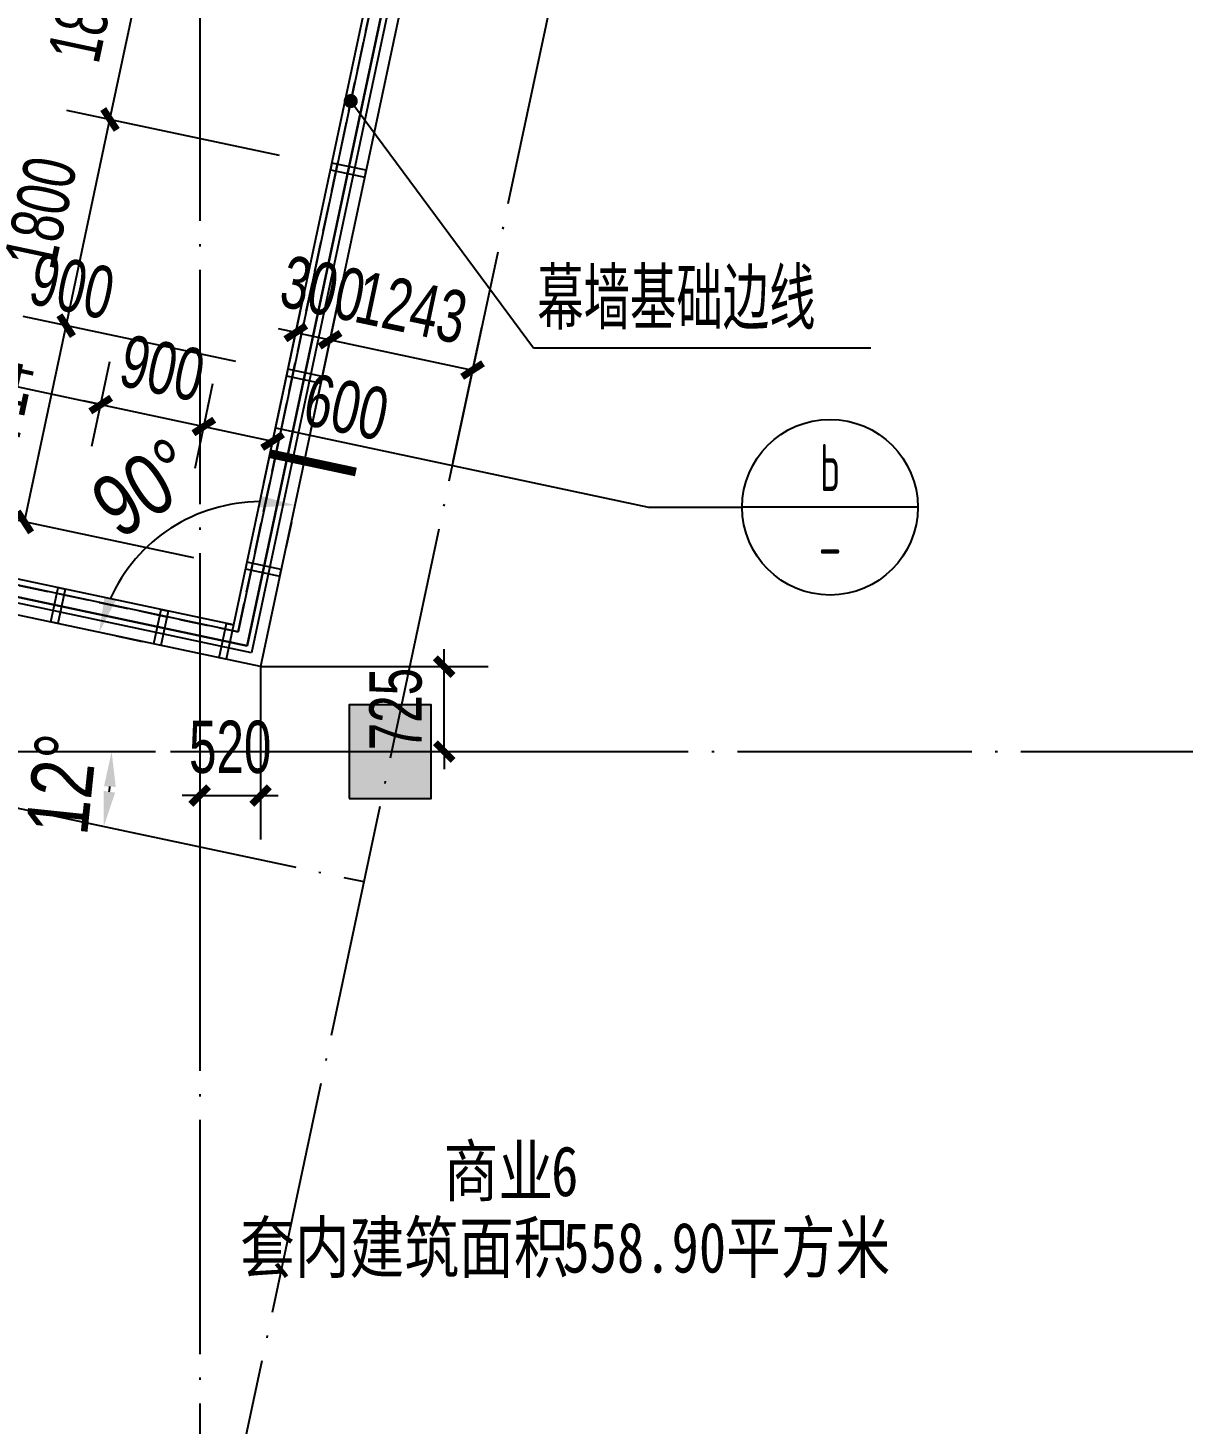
# Model space of a CAD drawing. Extents: x -409435 to 356702, y -107829 to 330904.
# Drawn here: x 3934 to 13794, y 91056 to 102980 of the extents above; entities that cross this region are included whole.
import ezdxf
from ezdxf.enums import TextEntityAlignment as Align
from ezdxf.xclip import XClip

# ---------------------------------------------------------------- set-up
doc = ezdxf.new("R2010")
doc.units = 0
doc.header["$LTSCALE"] = 1000
doc.header["$MEASUREMENT"] = 0
doc.header["$XCLIPFRAME"] = 0
for name, pattern in [('104-14# 核心筒$0$DOTE', [2.42, 2, -0.2, 0.02, -0.2]), ('X-104 14#平面$0$$0$DASH', [0.35, 0.25, -0.1]), ('X-104 14#平面$0$DOTE', [2.42, 2, -0.2, 0.02, -0.2])]:
    doc.linetypes.add(name, pattern=pattern)
for name, color, linetype in [('01-标注_尺寸', 124, 'Continuous'), ('104-14# 核心筒$0$A_AXIS-轴线', 36, '104-14# 核心筒$0$DOTE'), ('104-14# 核心筒$0$A_STR-砼柱', 51, 'Continuous'), ('14#楼幕墙$0$A-C_玻璃幕墙', 140, 'Continuous'), ('PUB_HATCH', 8, 'Continuous'), ('X-104 14#平面$0$01-标注_尺寸', 124, 'Continuous'), ('X-104 14#平面$0$01-标注_符号', 200, 'Continuous'), ('X-104 14#平面$0$02-TEXT_房间', 7, 'Continuous'), ('X-104 14#平面$0$02-TEXT_标注', 130, 'Continuous'), ('X-104 14#平面$0$A-C_玻璃幕墙', 140, 'Continuous'), ('X-104 14#平面$0$A-TECH_结构', 21, 'Continuous'), ('X-104 14#平面$0$A_AXIS-轴线', 36, 'X-104 14#平面$0$DOTE')]:
    doc.layers.add(name, color=color, linetype=linetype)
doc.layers.add('X-104 14#平面$0$000套内', color=226, linetype='Continuous', lineweight=30, plot=False)
doc.styles.add('_TCH_DIM_T3', font='ros.shx', dxfattribs={"width": 0.705882, "bigfont": 'jd.shx'})
doc.styles.add('X-104 14#平面$0$_TCH_DIM', font='ros.shx', dxfattribs={"width": 0.8, "bigfont": 'jd.shx'})
doc.styles.add('X-104 14#平面$0$_TCH_DIM_T3', font='ros.shx', dxfattribs={"width": 0.8, "bigfont": 'jd.shx'})
doc.styles.add('X-104 14#平面$0$_TCH_LABEL', font='ros1.shx', dxfattribs={"width": 0.75, "bigfont": 'jd.shx'})
doc.styles.add('X-104 14#平面$0$_TCH_SPACE', font='STXIHEI_0.TTF', dxfattribs={"width": 0.8, "height": 5})
doc.styles.add('X-104 14#平面$0$Standard', font='STXIHEI_0.TTF', dxfattribs={"width": 0.8})
doc.dimstyles.new('_TCH_ARCH&&150', dxfattribs={"dimtxt": 446.25, "dimasz": 150, "dimexe": 375, "dimexo": 450, "dimgap": 189.375, "dimtad": 1, "dimdec": 0, "dimzin": 0, "dimdsep": 46, "dimtxsty": '_TCH_DIM_T3', "dimblk": 'ARCHTICK', "dimcen": 0.09, "dimclrt": 7, "dimazin": 2, "dimtfac": 1, "dimtdec": 0, "dimtix": 1, "dimtmove": 2, "dimatfit": 3, "dimfxl": 0, "dimtolj": 1, "dimtzin": 0, "dimarcsym": 0})
doc.dimstyles.new('X-104 14#平面$0$_TCH_ARROW&&150', dxfattribs={"dimtxt": 525, "dimasz": 300, "dimexe": 375, "dimexo": 450, "dimgap": 150, "dimtad": 1, "dimdec": 0, "dimzin": 0, "dimdsep": 46, "dimtxsty": 'X-104 14#平面$0$_TCH_DIM_T3', "dimcen": 0.09, "dimclrt": 7, "dimazin": 2, "dimtfac": 1, "dimtdec": 0, "dimtix": 1, "dimtmove": 2, "dimatfit": 3, "dimfxl": 0, "dimtolj": 1, "dimtzin": 0, "dimarcsym": 0})

# ---------------------------------------------------------------- blocks, each defined once
blk = doc.blocks.new('14#楼幕墙$0$A$C678332E3')
blk.add_lwpolyline([(0, 0), (60, 0), (60, 300), (0, 300)], close=True)
blk = doc.blocks.new('14#楼幕墙$0$A$C09283E46')
at = {"rotation": 75.49999999984645}
for p in [(-33089, 15272), (-33540, 13530), (-33962, 11899)]:
    blk.add_blockref('14#楼幕墙$0$A$C678332E3', p, dxfattribs=at)
at = {"xscale": -0.9999999999999972, "rotation": 345.5000000070675}
for p in [(-35873, 11579), (-35002, 11353), (-34450, 11210)]:
    blk.add_blockref('14#楼幕墙$0$A$C678332E3', p, dxfattribs=at)
blk = doc.blocks.new('14#楼幕墙')
at = {"layer": '14#楼幕墙$0$A-C_玻璃幕墙'}
for p, q in [((8392, 110600), (5689, 97881)), ((8433, 110550), (5727, 97822)), ((8554, 110400), (5843, 97644)), ((8635, 110300), (5920, 97525)), ((5689, 97881), (-2734, 99671)), ((5727, 97822), (-2695, 99612)), ((5843, 97644), (-2580, 99434)), ((5920, 97525), (-2503, 99316))]:
    blk.add_line(p, q, dxfattribs=at)
at = {"layer": '14#楼幕墙$0$A-C_玻璃幕墙', "rotation": 2.499999999999448}
blk.add_blockref('14#楼幕墙$0$A$C09283E46', (40532, 87891), dxfattribs=at)
blk = doc.blocks.new('_FZH')
blk.add_lwpolyline([(-0.5, -0.5), (0.5, -0.5), (0.5, 0.5), (-0.5, 0.5)], close=True)
at = {"layer": 'PUB_HATCH'}
blk.add_solid([(-0.5, -0.5), (0.5, -0.5), (-0.5, 0.5), (0.5, 0.5)], dxfattribs=at)
blk = doc.blocks.new('104-14# 核心筒')
at = {"layer": '104-14# 核心筒$0$A_AXIS-轴线'}
for p, q in [((5400, 139633.6), (5400, 80554.9)), ((-9370.1, 96800), (120259.9, 96800))]:
    blk.add_line(p, q, dxfattribs=at)
blk.add_lwpolyline([(8949.7, 105800), (4542.8, 85067.4)], dxfattribs=at)
at = {"layer": '104-14# 核心筒$0$A_STR-砼柱', "xscale": 700, "yscale": 800, "zscale": 800}
blk.add_blockref('_FZH', (7024.7, 96800), dxfattribs=at)
blk = doc.blocks.new('*D2607')
at = {"layer": 'Defpoints', "color": 0, "transparency": 16777216}
for p in [(6275, 99197), (5484, 98866), (4248, 97881), (5920, 97525)]:
    blk.add_point(p, dxfattribs=at)
at = {"layer": 'X-104 14#平面$0$01-标注_尺寸', "color": 0, "lineweight": -2, "transparency": 16777216}
for p, q in [((6182, 98757), (6135, 98537)), ((4688, 97787), (4908, 97740))]:
    blk.add_line(p, q, dxfattribs=at)
blk.add_arc((5920, 97525), 1409, 90.2195, 155.7805, dxfattribs=at)
at = {"layer": 'X-104 14#平面$0$01-标注_尺寸', "color": 0, "transparency": 16777216}
for points in [[(5919, 98984), (5909, 98885), (6213, 98904)], [(4682, 98088), (4587, 98119), (4541, 97818)]]:
    blk.add_solid(points, dxfattribs=at)
at = {"layer": 'X-104 14#平面$0$01-标注_尺寸', "color": 7, "transparency": 16777216, "insert": (4928, 99053), "char_height": 525, "attachment_point": 5, "rotation": 33, "style": 'X-104 14#平面$0$_TCH_DIM_T3'}
blk.add_mtext('\\A1;90°', dxfattribs=at)
blk = doc.blocks.new('*D2643')
at = {"layer": 'Defpoints', "color": 0, "transparency": 16777216}
for p in [(1573, 96800), (2321, 96800), (2305, 96644), (4618, 96372)]:
    blk.add_point(p, dxfattribs=at)
at = {"layer": 'X-104 14#平面$0$01-标注_尺寸', "color": 0, "lineweight": -2, "transparency": 16777216}
for p, q in [((2771, 96800), (5023, 96800)), ((2745, 96551), (4947, 96083))]:
    blk.add_line(p, q, dxfattribs=at)
blk.add_arc((1573, 96800), 3074, 353.5934, 354.4066, dxfattribs=at)
at = {"layer": 'X-104 14#平面$0$01-标注_尺寸', "color": 0, "transparency": 16777216}
for points in [[(4583, 96503), (4683, 96498), (4648, 96800)], [(4678, 96449), (4579, 96465), (4581, 96161)]]:
    blk.add_solid(points, dxfattribs=at)
at = {"layer": 'X-104 14#平面$0$01-标注_尺寸', "color": 7, "transparency": 16777216, "insert": (4221, 96522), "char_height": 525, "attachment_point": 5, "rotation": 84, "style": 'X-104 14#平面$0$_TCH_DIM_T3'}
blk.add_mtext('\\A1;12°', dxfattribs=at)
blk = doc.blocks.new('_ArchTick')
at = {"color": 0, "linetype": 'ByBlock', "const_width": 0.4}
blk.add_lwpolyline([(-0.5, -0.5), (0.5, 0.5)], dxfattribs=at)
blk = doc.blocks.new('*D1829')
at = {"layer": '01-标注_尺寸', "color": 0, "lineweight": -2, "transparency": 16777216}
for p, q in [((5360, 99221), (5513, 99943)), ((5947, 99096), (6100, 99818)), ((5435, 99576), (6022, 99451))]:
    blk.add_line(p, q, dxfattribs=at)
at = {"layer": 'Defpoints', "color": 0, "transparency": 16777216}
for p in [(6022, 99451), (5266, 98781), (5853, 98656)]:
    blk.add_point(p, dxfattribs=at)
at = {"layer": '01-标注_尺寸', "color": 0, "lineweight": -2, "transparency": 16777216, "xscale": 150, "yscale": 150, "zscale": 150}
for p, rotation in [((5435, 99576), 168.0000000035347), ((6022, 99451), 348.0000000035346)]:
    blk.add_blockref('_ArchTick', p, dxfattribs=dict(at, rotation=rotation))
at = {"layer": '01-标注_尺寸', "color": 7, "transparency": 16777216, "insert": (6651, 99740), "char_height": 446.2, "attachment_point": 5, "rotation": 348, "style": '_TCH_DIM_T3'}
blk.add_mtext('\\A1;600', dxfattribs=at)
blk = doc.blocks.new('*D1830')
at = {"layer": '01-标注_尺寸', "color": 0, "lineweight": -2, "transparency": 16777216}
for p, q in [((4479, 99408), (4633, 100130)), ((5360, 99221), (5513, 99943)), ((4555, 99763), (4408, 99795)), ((4555, 99763), (5435, 99576)), ((5435, 99576), (5582, 99545))]:
    blk.add_line(p, q, dxfattribs=at)
at = {"layer": 'Defpoints', "color": 0, "transparency": 16777216}
for p in [(5435, 99576), (4386, 98968), (5266, 98781)]:
    blk.add_point(p, dxfattribs=at)
at = {"layer": '01-标注_尺寸', "color": 0, "lineweight": -2, "transparency": 16777216, "xscale": 150, "yscale": 150, "zscale": 150}
for p, rotation in [((4555, 99763), 348.000000003535), ((5435, 99576), 168.000000003535)]:
    blk.add_blockref('_ArchTick', p, dxfattribs=dict(at, rotation=rotation))
at = {"layer": '01-标注_尺寸', "color": 7, "transparency": 16777216, "insert": (5081, 100073), "char_height": 446.2, "attachment_point": 5, "rotation": 348, "style": '_TCH_DIM_T3'}
blk.add_mtext('\\A1;900', dxfattribs=at)
blk = doc.blocks.new('*D1831')
at = {"layer": '01-标注_尺寸', "color": 0, "lineweight": -2, "transparency": 16777216}
for p, q in [((3599, 99595), (3752, 100317)), ((4479, 99408), (4633, 100130)), ((3674, 99951), (4555, 99763))]:
    blk.add_line(p, q, dxfattribs=at)
at = {"layer": 'Defpoints', "color": 0, "transparency": 16777216}
for p in [(4555, 99763), (3505, 99155), (4386, 98968)]:
    blk.add_point(p, dxfattribs=at)
at = {"layer": '01-标注_尺寸', "color": 0, "lineweight": -2, "transparency": 16777216, "xscale": 150, "yscale": 150, "zscale": 150}
for p, rotation in [((3674, 99951), 168.0000000035349), ((4555, 99763), 348.0000000035349)]:
    blk.add_blockref('_ArchTick', p, dxfattribs=dict(at, rotation=rotation))
at = {"layer": '01-标注_尺寸', "color": 7, "transparency": 16777216, "insert": (4310, 100774), "char_height": 446.2, "attachment_point": 5, "rotation": 348, "style": '_TCH_DIM_T3'}
blk.add_mtext('\\A1;900', dxfattribs=at)
blk = doc.blocks.new('*D1897')
at = {"layer": '01-标注_尺寸', "color": 0, "lineweight": -2, "transparency": 16777216}
for p, q in [((6455, 103651), (4641, 104036)), ((4634, 102198), (5008, 103958)), ((6081, 101890), (4267, 102276))]:
    blk.add_line(p, q, dxfattribs=at)
at = {"layer": 'Defpoints', "color": 0, "transparency": 16777216}
for p in [(5008, 103958), (6895, 103557), (6521, 101797)]:
    blk.add_point(p, dxfattribs=at)
at = {"layer": '01-标注_尺寸', "color": 0, "lineweight": -2, "transparency": 16777216, "xscale": 150, "yscale": 150, "zscale": 150}
for p, rotation in [((5008, 103958), 77.99999999999999), ((4634, 102198), 258)]:
    blk.add_blockref('_ArchTick', p, dxfattribs=dict(at, rotation=rotation))
at = {"layer": '01-标注_尺寸', "color": 7, "transparency": 16777216, "insert": (4417, 103164), "char_height": 446.2, "attachment_point": 5, "rotation": 78, "style": '_TCH_DIM_T3'}
blk.add_mtext('\\A1;1800', dxfattribs=at)
blk = doc.blocks.new('*D1898')
at = {"layer": '01-标注_尺寸', "color": 0, "lineweight": -2, "transparency": 16777216}
for p, q in [((4260, 100437), (4634, 102198)), ((6081, 101890), (4267, 102276)), ((5707, 100130), (3893, 100515))]:
    blk.add_line(p, q, dxfattribs=at)
at = {"layer": 'Defpoints', "color": 0, "transparency": 16777216}
for p in [(4634, 102198), (6521, 101797), (6147, 100036)]:
    blk.add_point(p, dxfattribs=at)
at = {"layer": '01-标注_尺寸', "color": 0, "lineweight": -2, "transparency": 16777216, "xscale": 150, "yscale": 150, "zscale": 150}
for p, rotation in [((4634, 102198), 78), ((4260, 100437), 258)]:
    blk.add_blockref('_ArchTick', p, dxfattribs=dict(at, rotation=rotation))
at = {"layer": '01-标注_尺寸', "color": 7, "transparency": 16777216, "insert": (4043, 101403), "char_height": 446.2, "attachment_point": 5, "rotation": 78, "style": '_TCH_DIM_T3'}
blk.add_mtext('\\A1;1800', dxfattribs=at)
blk = doc.blocks.new('*D1899')
at = {"layer": '01-标注_尺寸', "color": 0, "lineweight": -2, "transparency": 16777216}
for p, q in [((5707, 100130), (3893, 100515)), ((3903, 98761), (4260, 100437)), ((5350, 98453), (3536, 98839))]:
    blk.add_line(p, q, dxfattribs=at)
at = {"layer": 'Defpoints', "color": 0, "transparency": 16777216}
for p in [(4260, 100437), (6147, 100036), (5790, 98360)]:
    blk.add_point(p, dxfattribs=at)
at = {"layer": '01-标注_尺寸', "color": 0, "lineweight": -2, "transparency": 16777216, "xscale": 150, "yscale": 150, "zscale": 150}
for p, rotation in [((4260, 100437), 77.99999999999994), ((3903, 98761), 257.9999999999999)]:
    blk.add_blockref('_ArchTick', p, dxfattribs=dict(at, rotation=rotation))
at = {"layer": '01-标注_尺寸', "color": 7, "transparency": 16777216, "insert": (3678, 99685), "char_height": 446.2, "attachment_point": 5, "rotation": 78, "style": '_TCH_DIM_T3'}
blk.add_mtext('\\A1;1714', dxfattribs=at)
blk = doc.blocks.new('*D2473')
at = {"layer": '01-标注_尺寸', "color": 0, "lineweight": -2, "transparency": 16777216}
for p, q in [((6054, 99601), (6298, 100746)), ((6348, 99538), (6591, 100683)), ((6220, 100379), (6073, 100410)), ((6220, 100379), (6513, 100317)), ((6513, 100317), (6660, 100285))]:
    blk.add_line(p, q, dxfattribs=at)
at = {"layer": 'Defpoints', "color": 0, "transparency": 16777216}
for p in [(6513, 100317), (5961, 99161), (6254, 99098)]:
    blk.add_point(p, dxfattribs=at)
at = {"layer": '01-标注_尺寸', "color": 0, "lineweight": -2, "transparency": 16777216, "xscale": 150, "yscale": 150, "zscale": 150}
for p, rotation in [((6220, 100379), 347.9999999999999), ((6513, 100317), 167.9999999999999)]:
    blk.add_blockref('_ArchTick', p, dxfattribs=dict(at, rotation=rotation))
at = {"layer": '01-标注_尺寸', "color": 7, "transparency": 16777216, "insert": (6452, 100751), "char_height": 446.2, "attachment_point": 5, "rotation": 348, "style": '_TCH_DIM_T3'}
blk.add_mtext('\\A1;300', dxfattribs=at)
blk = doc.blocks.new('*D2474')
at = {"layer": '01-标注_尺寸', "color": 0, "lineweight": -2, "transparency": 16777216}
for p, q in [((6348, 99538), (6591, 100683)), ((7564, 99280), (7807, 100425)), ((6513, 100317), (7729, 100058))]:
    blk.add_line(p, q, dxfattribs=at)
at = {"layer": 'Defpoints', "color": 0, "transparency": 16777216}
for p in [(7729, 100058), (6254, 99098), (7470, 98840)]:
    blk.add_point(p, dxfattribs=at)
at = {"layer": '01-标注_尺寸', "color": 0, "lineweight": -2, "transparency": 16777216, "xscale": 150, "yscale": 150, "zscale": 150}
for p, rotation in [((6513, 100317), 167.9999999999998), ((7729, 100058), 347.9999999999998)]:
    blk.add_blockref('_ArchTick', p, dxfattribs=dict(at, rotation=rotation))
at = {"layer": '01-标注_尺寸', "color": 7, "transparency": 16777216, "insert": (7207, 100591), "char_height": 446.2, "attachment_point": 5, "rotation": 348, "style": '_TCH_DIM_T3'}
blk.add_mtext('\\A1;1243', dxfattribs=at)
blk = doc.blocks.new('*D2475')
at = {"layer": '01-标注_尺寸', "color": 0, "lineweight": -2, "transparency": 16777216}
for p, q in [((7487, 97525), (7487, 97675)), ((5920, 97525), (7862, 97525)), ((7487, 96800), (7487, 97525)), ((5920, 96800), (7862, 96800)), ((7487, 96800), (7487, 96650))]:
    blk.add_line(p, q, dxfattribs=at)
at = {"layer": 'Defpoints', "color": 0, "transparency": 16777216}
for p in [(5470, 97525), (7487, 97525), (5470, 96800)]:
    blk.add_point(p, dxfattribs=at)
at = {"layer": '01-标注_尺寸', "color": 0, "lineweight": -2, "transparency": 16777216, "xscale": 150, "yscale": 150, "zscale": 150}
for p, rotation in [((7487, 97525), 270), ((7487, 96800), 90)]:
    blk.add_blockref('_ArchTick', p, dxfattribs=dict(at, rotation=rotation))
at = {"layer": '01-标注_尺寸', "color": 7, "transparency": 16777216, "insert": (7074, 97163), "char_height": 446.2, "attachment_point": 5, "rotation": 90, "style": '_TCH_DIM_T3'}
blk.add_mtext('\\A1;725', dxfattribs=at)
blk = doc.blocks.new('*D2476')
at = {"layer": '01-标注_尺寸', "color": 0, "lineweight": -2, "transparency": 16777216}
for p, q in [((5400, 97525), (5400, 96049)), ((5920, 97525), (5920, 96049)), ((5400, 96424), (5250, 96424)), ((5400, 96424), (5920, 96424)), ((5920, 96424), (6070, 96424))]:
    blk.add_line(p, q, dxfattribs=at)
at = {"layer": 'Defpoints', "color": 0, "transparency": 16777216}
for p in [(5400, 97975), (5920, 97975), (5920, 96424)]:
    blk.add_point(p, dxfattribs=at)
at = {"layer": '01-标注_尺寸', "color": 0, "lineweight": -2, "transparency": 16777216, "xscale": 150, "yscale": 150, "zscale": 150}
blk.add_blockref('_ArchTick', (5400, 96424), dxfattribs=at)
at = {"layer": '01-标注_尺寸', "color": 0, "lineweight": -2, "transparency": 16777216, "xscale": 150, "yscale": 150, "zscale": 150, "rotation": 180}
blk.add_blockref('_ArchTick', (5920, 96424), dxfattribs=at)
at = {"layer": '01-标注_尺寸', "color": 7, "transparency": 16777216, "insert": (5660, 96837), "char_height": 446.2, "attachment_point": 5, "style": '_TCH_DIM_T3'}
blk.add_mtext('\\A1;520', dxfattribs=at)
blk = doc.blocks.new('X-104 14#平面')
at = {"layer": 'X-104 14#平面$0$000套内'}
blk.add_lwpolyline([(23450, 85694.7), (-5822.8, 84416.6), (-2618.1, 99493.5), (5804.2, 97703.3), (8513.6, 110450), (23450, 110450), (23450, 102650), (22050, 102650), (22050, 96900), (23450, 96900)], close=True, dxfattribs=at)
at = {"layer": 'X-104 14#平面$0$01-标注_符号'}
for p, q in [((6689, 102355.3), (8249.3, 100246.8)), ((8249.3, 100246.8), (11127.7, 100246.8)), ((6046.3, 99563.5), (9230.6, 98886.6)), ((9230.6, 98886.6), (10030.2, 98886.6)), ((11530.2, 98886.6), (10030.2, 98886.6))]:
    blk.add_line(p, q, dxfattribs=at)
at = {"layer": 'X-104 14#平面$0$01-标注_符号', "const_width": 60}
blk.add_lwpolyline([(6671.1, 102379.4, 1), (6706.8, 102331.2, 1)], format="xyb", close=True, dxfattribs=at)
at = {"layer": 'X-104 14#平面$0$01-标注_符号', "const_width": 75}
blk.add_lwpolyline([(5999.5, 99343.4), (6733.1, 99187.5)], dxfattribs=at)
at = {"layer": 'X-104 14#平面$0$01-标注_符号'}
blk.add_circle((10780.2, 98886.6), 750, dxfattribs=at)
at = {"layer": 'X-104 14#平面$0$A-C_玻璃幕墙'}
blk.add_lwpolyline([(109062.3, 84667.9), (119297.3, 99814.5), (117562.9, 100200.5), (120741.8, 127894.6), (99426.9, 133825), (92631.2, 109400), (86987.2, 109400), (86987.2, 110600), (8392.2, 110600), (5688.7, 97881.2), (-2733.6, 99671.4), (-6009.8, 84258.3), (40178.1, 86274.9), (39845.1, 84183.6), (83845.6, 86452.5)], close=True, dxfattribs=at)
at = {"layer": 'X-104 14#平面$0$A-TECH_结构', "linetype": 'X-104 14#平面$0$$0$DASH'}
blk.add_lwpolyline([(1461.8, 98728.5), (5727.2, 97821.9), (8432.6, 110550), (86937.2, 110550), (86937.2, 109350), (92677.4, 109350)], dxfattribs=at)
at = {"layer": 'X-104 14#平面$0$A_AXIS-轴线'}
blk.add_lwpolyline([(-2838, 97737.7), (6800.5, 95688.9)], dxfattribs=at)
ref = blk.add_blockref('104-14# 核心筒', (0, 0))
XClip(ref).set_block_clipping_path([(-38664.3623821461, -25500), (139216.5485069363, 330900)])
blk.add_blockref('14#楼幕墙', (0, 0))
at = {"layer": 'X-104 14#平面$0$02-TEXT_房间', "style": 'X-104 14#平面$0$_TCH_SPACE', "width": 0.8}
for s, height, p in [('商业', 428.14, (7482.1, 93003.1)), ('6', 428.1, (8399.2, 93003.1))]:
    blk.add_text(s, height=height, dxfattribs=at).set_placement(p)
at = {"layer": 'X-104 14#平面$0$02-TEXT_标注', "width": 0.8}
for s, height, style, p in [('幕墙基础边线', 520.93, 'X-104 14#平面$0$_TCH_DIM', (8280.9, 100404.3)), ('套内建筑面积', 428.14, 'X-104 14#平面$0$Standard', (5744.4, 92350.5)), ('558.90', 428.14, 'X-104 14#平面$0$Standard', (8495.5, 92350.5)), ('平方米', 428.14, 'X-104 14#平面$0$Standard', (9892.6, 92350.5))]:
    blk.add_text(s, height=height, dxfattribs=dict(at, style=style)).set_placement(p)
at = {"layer": 'X-104 14#平面$0$02-TEXT_标注', "style": 'X-104 14#平面$0$_TCH_LABEL'}
for s, height, width, p, p2 in [('b', 401.5, 1.428571, (10694.1, 99024), (10866.2, 99024)), ('-', 398.9, 1.111111, (10680.5, 98350), (10879.9, 98350))]:
    blk.add_text(s, height=height, dxfattribs=dict(at, width=width)).set_placement(p, p2, align=Align.FIT)
at = {"layer": 'X-104 14#平面$0$01-标注_尺寸'}
for base, center, p1, p2, picture, middle in [((5484.2, 98865.7), (5919.8, 97525.4), (6275.1, 99197.3), (4247.8, 97880.7), '*D2607', (4927.5, 99053.3)), ((4617.8, 96372.1), (1573.4, 96800), (2305, 96644.5), (2321.4, 96800), '*D2643', (4220.6, 96521.8))]:
    dim = blk.add_angular_dim_3p(base=base, center=center, p1=p1, p2=p2, dimstyle='X-104 14#平面$0$_TCH_ARROW&&150', dxfattribs=at)
    dim.commit()
    dim.dimension.update_dxf_attribs({"geometry": picture, "text_midpoint": middle})

msp = doc.modelspace()

# ---------------------------------------------------------------- block references
msp.add_blockref('X-104 14#平面', (0, 0))

# ---------------------------------------------------------------- dimensions: what is measured, and where the dimension line sits
at = {"layer": '01-标注_尺寸'}
for base, p1, p2, picture, middle in [((5008, 103958.5), (6521, 101796.7), (6895.2, 103557.3), '*D1897', (4417.4, 103163.9)), ((4633.8, 102197.8), (6146.7, 100036), (6521, 101796.7), '*D1898', (4043.2, 101403.2)), ((4259.6, 100437.1), (5790.4, 98359.6), (6146.7, 100036), '*D1899', (3677.9, 99684.7))]:
    dim = msp.add_linear_dim(base=base, p1=p1, p2=p2, angle=78, dimstyle='_TCH_ARCH&&150', override={"dimgap": 0}, dxfattribs=at)
    dim.commit()
    dim.dimension.update_dxf_attribs({"geometry": picture, "text_midpoint": middle, "dimtype": 161, "text_rotation": 78})
for base, p1, p2, picture, middle in [((4554.8, 99763.4), (3505.4, 99155.1), (4385.7, 98968), '*D1831', (4309.5, 100774)), ((6022.4587, 99451.4472), (5266.0321, 98780.8684), (5853.3859, 98656.0225), '*D1829', (6651.0941, 99739.5421))]:
    dim = msp.add_linear_dim(base=base, p1=p1, p2=p2, angle=348, dimstyle='_TCH_ARCH&&150', dxfattribs=at)
    dim.commit()
    dim.dimension.update_dxf_attribs({"geometry": picture, "text_midpoint": middle, "dimtype": 161})
for p1, p2, distance, picture, middle in [((5960.7, 99160.7), (6254.1, 99098.3), 1245.5, '*D2473', (6452.1, 100751.3)), ((6254.1, 99098.3), (7470.3, 98839.8), 1245.5, '*D2474', (7206.9, 100590.9)), ((4385.7, 98968), (5266, 98780.9), 813.2, '*D1830', (5080.7, 100073.3)), ((5400, 97975.4), (5919.8, 97975.4), -1551.1, '*D2476', (5659.9, 96836.7)), ((5469.8, 96800), (5469.8, 97525.4), -2016.8, '*D2475', (7074.1, 97162.7))]:
    dim = msp.add_aligned_dim(p1=p1, p2=p2, distance=distance, dimstyle='_TCH_ARCH&&150', dxfattribs=at)
    dim.commit()
    dim.dimension.update_dxf_attribs({"geometry": picture, "text_midpoint": middle})

doc.saveas('drawing.dxf')
